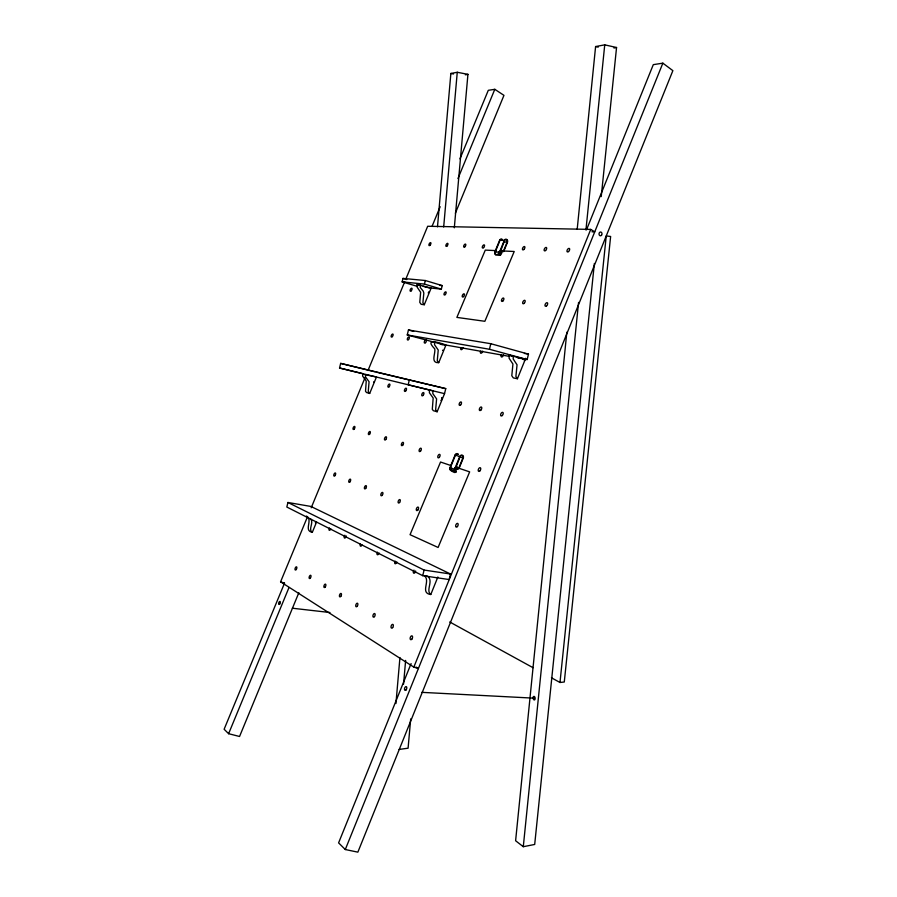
<?xml version="1.0" encoding="UTF-8"?>
<svg xmlns="http://www.w3.org/2000/svg" width="897" height="897" viewBox="0 0 897 897"><rect width="100%" height="100%" fill="white"/><g stroke="black" fill="none" stroke-linecap="round" stroke-linejoin="round"><path stroke-width="1.35" d="M395.936 703.517L399.939 657.523M437.489 226.795L450.855 73.464L457.257 72.276L467.931 74.35L454.308 227.816M403.56 684.108L405.635 660.416M443.679 226.975L457.257 72.276M410.691 718.901L408.09 748.199L399.098 749.432M502.544 251.631L501.771 250.465L500.033 251.351M502.185 251.575L501.389 251.126L500.145 254.95A2.164 1.794 -86.4 0 1 499.472 252.18L504.271 240.43A2.164 1.794 -87.1 0 1 506.67 239.398A2.164 1.794 -87.1 0 1 507.478 242.28L503.643 251.665M566.826 332.182L515.607 840.747L523.287 846.701L534.69 844.458L594.363 263.471M577.208 229.071L595.597 46.554L604.735 44.85L616.553 47.507L601.237 196.589M523.287 846.701L578.576 302.39M585.932 230.002L604.735 44.85M559.986 682.482L606.249 235.945L610.633 236.483L564.28 682L559.986 682.482L551.408 677.773M287.926 502.477L286.827 507.04L422.722 575.672L449.15 579.552L450.507 574.013L310.911 506.446L287.926 502.477L424.09 570.055L450.507 574.013M437.131 411.768L435.628 409.75L436.604 398.918L432.836 393.615L432.859 390.812L339.548 368.005L340.658 363.386L445.753 388.636L444.542 393.648L437.131 411.768L433.363 410.691L432.298 409.301L433.173 398.044L429.405 392.763L429.439 389.971M417.453 286.401L402.136 281.871L402.977 278.418L425.29 280.514L442.21 285.594L441.358 289.126L428.004 287.735M509.418 356.389L442.58 344.448L407.249 334.951L408.449 329.984L490.805 343.719L528.479 354.124L527.156 359.551L517.603 357.847M402.136 281.871L424.427 284.091L425.29 280.514M409.391 379.678L408.146 384.791L444.542 393.648M422.722 575.672L424.09 570.055M407.249 334.951L489.448 349.258L490.805 343.719M500.492 254.423L498.183 254.3M501.636 253.447L501.86 251.956M456.618 469.568L456.965 467.685L457.358 468.638M458.333 469.209L462.908 457.941A1.828 1.536 -72.1 0 0 462.19 455.642A1.828 1.536 -72.1 0 0 460.105 456.708L455.586 468.256A2.018 1.693 -71.4 0 0 456.057 468.268C456.528 465.689 459.477 468.963 456.999 468.481M456.214 468.144L455.452 467.808M517.423 378.747L525.328 359.226L509.16 355.212L509.092 358.228L512.927 364.036L511.795 375.697L513.319 377.906L517.423 378.747L515.898 376.527L517.042 364.799L513.196 358.979L513.263 355.93M426.053 575.582C435.18 579.193 424.965 590.271 430.784 594.52L437.871 576.995M411.095 663.589L338.595 842.877L345.289 849.526L357.858 852.15L672.873 70.65L662.861 63.16L653.296 64.651L586.571 229.654M416.017 667.065L418.372 668.557L413.831 667.121L590.742 229.397L594.733 231.841L591.942 231.785M345.289 849.526L662.861 63.16M457.033 468.772C453.523 470.286 458.468 475.376 450.63 470.398A2.265 1.906 -71.1 0 1 449.958 467.651L455.082 455.037A2.265 1.906 -72.1 0 1 458.389 454.308M450.877 466.406L455.429 455.194A1.816 1.525 -72.1 0 1 457.75 454.274M450.63 470.398L451.034 469.58L451.808 469.837M455.272 472.001A2.276 1.917 -71.1 0 1 454.6 469.243L459.757 456.551A2.276 1.917 -72.1 0 1 462.37 455.216A2.276 1.917 -72.1 0 1 463.256 458.098L459.141 468.234M500.986 254.344L500.504 255.163M503.363 251.373L507.153 242.1A1.727 1.435 -87.1 0 0 506.513 239.791A1.727 1.435 -87.1 0 0 504.596 240.62L500.448 251.373A1.917 1.592 -86.7 0 0 500.806 251.384M434.585 341.992L434.552 344.74L438.229 350.043L437.276 360.65L438.734 362.668L445.955 345.053C437.456 341.925 424.371 338.091 434.753 348.877C435.74 353.541 430.19 363.184 438.734 362.668M495.525 254.703L500.335 254.826L495.447 254.67A2.153 1.783 -86.5 0 1 494.852 251.956L499.629 240.261A2.153 1.783 -87.2 0 1 502.668 239.891M495.705 250.835L499.954 240.452A1.716 1.424 -87.2 0 1 502.286 240.015M499.909 253.997A1.301 1.076 -86.4 0 1 500.896 252.192L500.885 251.81A2.343 1.951 -86.7 0 1 500.201 251.754L499.786 252.371A1.727 1.435 -86.4 0 0 499.853 254.03M298.847 592.715L239.555 736.482L228.612 733.701L224.127 729.25L284.551 583.095M455.351 213.217L503.957 95.351L494.808 89.308L488.293 90.317L459.948 158.87M424.281 304.733L431.154 288.072L417.161 284.528L417.139 287.152L420.648 292.287L419.774 302.367L421.164 304.33L424.281 304.733L422.891 302.76L423.833 293.14L423.272 291.2L420.256 287.477L420.278 284.842M362.668 373.645L362.668 376.179L366.245 381.023L365.516 391.26L366.537 392.527L369.676 393.447L376.471 376.998L365.348 374.688L365.494 376.886L369.071 381.741L368.252 391.597L369.676 393.447M413.831 667.121L280.582 581.828L307.503 516.739M311.203 507.792L365.09 377.547M367.983 370.539L404.749 281.692M405.747 279.281L427.678 226.268L590.742 229.397M432.141 226.122L440.169 206.725M228.612 733.701L289.013 587.49M457.93 178.593L494.808 89.308M310.81 519.128C313.984 522.85 307.806 529.69 312.324 532.291L316.574 522.009M450.754 467.124L450.305 467.808A1.816 1.525 -71.1 0 0 450.384 469.512L451.998 469.994M456.057 468.268L455.272 467.999M495.581 251.519L495.166 252.135A1.716 1.435 -86.5 0 0 495.234 253.795M465.352 74.821L467.931 74.35M613.918 47.989L616.553 47.507M456.147 471.329L455.743 472.203A2.276 1.917 -71.1 0 0 456.068 472.248M499.629 240.261L504.271 240.43M503.666 241.966L507.153 242.1M500.571 250.487L502.118 250.555M496.31 250.633L485.288 250.106L456.876 317.403L484.862 321.294L514.216 251.496L500.448 250.835M500.201 251.182L500.975 251.216M499.337 251.732L501.434 251.822M498.833 251.81L499.988 251.866M494.852 251.956L499.472 252.18M500.178 252.506L501.333 252.562M421.814 692.349L534.152 698.169M497.095 254.277L500.56 254.456M439.552 285.324L442.21 285.594M292.377 608.222L329.95 612.516M524.386 353.418L528.479 354.124M450.855 73.464L453.512 73.98M441.481 344L439.99 343.629L441.571 344M595.597 46.554L598.209 47.137M376.056 372.087L445.753 388.636M519.722 357.925L518.713 357.634L519.868 357.892M339.548 368.005L363.128 373.757M340.658 363.386L374.711 371.762M426.254 286.849C428.463 287.567 424.292 286.322 426.243 286.984M408.449 329.984L413.685 331.397M489.448 349.258L527.156 359.551M509.16 355.212L513.174 356.3M417.161 284.528L420.783 285.594M423.182 286.311L426.804 287.388M424.427 284.091L441.358 289.126M402.977 278.418L406.801 279.55M455.082 455.037L459.757 456.551M459.399 456.808L462.908 457.941M455.911 466.732L457.47 467.259M451.124 465.61L440.539 462.022L410.052 534.69L438.095 547.473L469.647 471.878L456.416 467.404M280.582 581.828L284.528 583.162M454.891 468.021L456.775 468.694M455.598 468.492L456.842 468.918M455.396 468.985L456.64 469.423M455.575 469.266L456.349 469.535M449.958 467.651L454.6 469.243M453.355 470.376L454.129 470.645M454.902 470.903L455.687 471.172M453.4 470.633L454.566 471.037M450.911 470.275L455.553 471.878M312.324 532.291C303.197 530.777 313.389 519.733 306.404 516.055M430.784 594.52C419.46 593.052 431.222 580.437 424.102 575.582M449.722 621.969L533.031 667.693M450.451 469.467A1.357 1.144 -71.1 0 1 450.743 467.954M428.744 291.85A1.592 0.751 -62.8 0 1 428.205 292.949M441.918 397.629A1.716 0.875 -64.8 0 1 441.784 398.055M442.838 350.133A1.671 0.83 -63.7 0 1 442.569 350.424M525.507 358.307A1.973 1.088 -62.6 0 1 524.274 360.706M522.996 359.192A1.973 1.088 -62.6 0 1 523.186 358.722M373.903 381.707A1.659 0.774 -65.2 0 1 373.623 382.29M444.116 344.605A1.783 0.886 -63.6 0 1 443.993 344.93M442.109 344.93A1.783 0.886 -63.6 0 1 442.344 344.291M442.232 397.775A1.828 0.931 -64.9 0 1 440.887 400.421M330.78 528.737A1.716 0.819 -68.9 0 1 329.255 530.262A1.716 0.819 -68.9 0 1 329.401 527.918M346.197 535.913A1.76 0.852 -69 0 1 345.177 537.886A1.76 0.852 -69 0 1 344.19 537.393A1.76 0.852 -69 0 1 344.863 535.24M396.844 561.914A1.906 0.998 -69.6 0 1 395.072 563.697A1.906 0.998 -69.6 0 1 395.117 561.051M379.061 552.956A1.85 0.942 -69.4 0 1 377.368 554.705A1.85 0.942 -69.4 0 1 377.424 552.137M362.029 544.894A1.805 0.897 -69.2 0 1 360.538 546.15A1.805 0.897 -69.2 0 1 360.415 544.075M315.598 522.491A1.682 0.774 -68.7 0 1 315.296 522.783M415.647 570.997A1.951 1.054 -69.8 0 1 413.752 573.183A1.951 1.054 -69.8 0 1 413.966 570.144M462.975 347.632A1.828 0.931 -63.4 0 1 461.271 349.695A1.828 0.931 -63.4 0 1 461.024 347.621M482.721 351.142A1.872 0.975 -63.2 0 1 480.96 353.261A1.872 0.975 -63.2 0 1 480.669 351.131M503.542 354.741A1.917 1.032 -62.9 0 1 501.692 357.017A1.917 1.032 -62.9 0 1 501.423 354.707M495.301 253.75A1.289 1.076 -86.5 0 1 495.57 252.326M456.338 468.862L456.225 469.064A1.368 1.155 -71.1 0 0 455.093 471.06A1.828 1.536 -71.1 0 1 454.947 469.389L455.328 468.705A2.478 2.074 -71.4 0 0 456.147 468.694L456.338 468.862M354.225 429.001A1.659 0.774 -66.4 0 0 354.651 426.434A1.659 0.774 -66.4 0 0 353.026 428.407A1.659 0.774 -66.4 0 0 354.225 429.001M502.309 415.49A1.973 1.099 -64.4 0 0 502.78 412.396A1.973 1.099 -64.4 0 0 500.627 414.616A1.973 1.099 -64.4 0 0 502.309 415.49M480.927 410.052A1.929 1.032 -64.6 0 0 481.397 407.047A1.929 1.032 -64.6 0 0 479.334 409.211A1.929 1.032 -64.6 0 0 480.927 410.052M460.654 404.906A1.872 0.987 -64.7 0 0 461.136 401.979A1.872 0.987 -64.7 0 0 459.152 404.099A1.872 0.987 -64.7 0 0 460.654 404.906M369.631 434.126A1.704 0.807 -66.4 0 0 370.046 431.491A1.704 0.807 -66.4 0 0 368.375 433.509A1.704 0.807 -66.4 0 0 369.631 434.126M385.788 439.508A1.738 0.852 -66.4 0 0 386.192 436.794A1.738 0.852 -66.4 0 0 384.465 438.857A1.738 0.852 -66.4 0 0 385.788 439.508M405.724 390.935A1.738 0.841 -65.1 0 0 406.218 388.233A1.738 0.841 -65.1 0 0 404.435 390.217A1.738 0.841 -65.1 0 0 405.724 390.935M457.425 526.539A1.996 1.11 -68.2 0 0 457.661 523.411A1.996 1.11 -68.2 0 0 455.654 525.81A1.996 1.11 -68.2 0 0 457.425 526.539M408.527 339.571A1.693 0.796 -64 0 0 409.133 336.947A1.693 0.796 -64 0 0 407.361 338.808A1.693 0.796 -64 0 0 408.527 339.571M402.753 445.147A1.783 0.897 -66.4 0 0 403.145 442.367A1.783 0.897 -66.4 0 0 401.351 444.475A1.783 0.897 -66.4 0 0 402.753 445.147M430.055 245.206A1.659 0.751 -61.9 0 0 430.728 242.672A1.659 0.751 -61.9 0 0 428.968 244.477A1.659 0.751 -61.9 0 0 430.055 245.206M425.537 342.643A1.738 0.841 -63.8 0 0 426.131 339.941A1.738 0.841 -63.8 0 0 424.303 341.847A1.738 0.841 -63.8 0 0 425.537 342.643M420.57 451.079A1.828 0.942 -66.4 0 0 420.962 448.22A1.828 0.942 -66.4 0 0 419.101 450.384A1.828 0.942 -66.4 0 0 420.57 451.079M439.328 457.324A1.884 0.987 -66.3 0 0 439.698 454.387A1.884 0.987 -66.3 0 0 437.781 456.595A1.884 0.987 -66.3 0 0 439.328 457.324M382.257 495.222A1.794 0.897 -67.8 0 0 382.559 492.431A1.794 0.897 -67.8 0 0 380.821 494.628A1.794 0.897 -67.8 0 0 382.257 495.222M365.752 488.349A1.749 0.852 -67.7 0 0 366.066 485.636A1.749 0.852 -67.7 0 0 364.384 487.777A1.749 0.852 -67.7 0 0 365.752 488.349M417.867 510.057A1.884 0.998 -68 0 0 418.148 507.108A1.884 0.998 -68 0 0 416.275 509.406A1.884 0.998 -68 0 0 417.867 510.057M399.602 502.455A1.839 0.942 -67.9 0 0 399.894 499.584A1.839 0.942 -67.9 0 0 398.1 501.827A1.839 0.942 -67.9 0 0 399.602 502.455M423.126 395.364A1.783 0.886 -65 0 0 423.619 392.594A1.783 0.886 -65 0 0 421.769 394.613A1.783 0.886 -65 0 0 423.126 395.364M447.065 245.969A1.693 0.785 -61.6 0 0 447.738 243.379A1.693 0.785 -61.6 0 0 445.921 245.229A1.693 0.785 -61.6 0 0 447.065 245.969M334.962 475.623A1.671 0.774 -67.6 0 0 335.411 472.999A1.671 0.774 -67.6 0 0 333.796 474.939A1.671 0.774 -67.6 0 0 334.962 475.623M325.252 586.941A1.783 0.852 -70.3 0 0 325.499 584.149A1.783 0.852 -70.3 0 0 323.884 586.346A1.783 0.852 -70.3 0 0 325.252 586.941M296.257 569.472A1.693 0.774 -69.9 0 0 296.526 566.837A1.693 0.774 -69.9 0 0 295.012 568.945A1.693 0.774 -69.9 0 0 296.257 569.472M310.407 577.993A1.738 0.819 -70.1 0 0 310.665 575.28A1.738 0.819 -70.1 0 0 309.106 577.444A1.738 0.819 -70.1 0 0 310.407 577.993M340.838 596.326A1.828 0.897 -70.5 0 0 341.073 593.455A1.828 0.897 -70.5 0 0 339.414 595.709A1.828 0.897 -70.5 0 0 340.838 596.326M357.23 606.204A1.872 0.942 -70.8 0 0 357.455 603.244A1.872 0.942 -70.8 0 0 355.728 605.542A1.872 0.942 -70.8 0 0 357.23 606.204M374.486 616.598A1.917 0.998 -71.1 0 0 374.688 613.548A1.917 0.998 -71.1 0 0 372.905 615.903A1.917 0.998 -71.1 0 0 374.486 616.598M411.88 639.124A2.029 1.11 -71.8 0 0 412.048 635.872A2.029 1.11 -71.8 0 0 410.131 638.328A2.029 1.11 -71.8 0 0 411.88 639.124M392.673 627.552A1.973 1.043 -71.5 0 0 392.864 624.402A1.973 1.043 -71.5 0 0 391.014 626.812A1.973 1.043 -71.5 0 0 392.673 627.552M350.021 481.79A1.704 0.819 -67.6 0 0 350.346 479.155A1.704 0.819 -67.6 0 0 348.72 481.252A1.704 0.819 -67.6 0 0 350.021 481.79M479.94 470.847A1.985 1.099 -66.3 0 0 480.287 467.729A1.985 1.099 -66.3 0 0 478.213 470.039A1.985 1.099 -66.3 0 0 479.94 470.847M464.893 246.776A1.738 0.83 -61.3 0 0 465.577 244.13A1.738 0.83 -61.3 0 0 463.693 246.013A1.738 0.83 -61.3 0 0 464.893 246.776M392.381 336.577A1.659 0.762 -64.1 0 0 392.864 334.054A1.659 0.762 -64.1 0 0 391.182 335.994A1.659 0.762 -64.1 0 0 392.381 336.577M411.263 290.774A1.659 0.762 -63 0 0 411.846 288.24A1.659 0.762 -63 0 0 410.12 290.112A1.659 0.762 -63 0 0 411.263 290.774M445.304 294.541A1.738 0.83 -62.5 0 0 445.887 291.884A1.738 0.83 -62.5 0 0 444.037 293.846A1.738 0.83 -62.5 0 0 445.304 294.541M389.141 386.719A1.693 0.807 -65.2 0 0 389.646 384.084A1.693 0.807 -65.2 0 0 387.919 386.024A1.693 0.807 -65.2 0 0 389.141 386.719M463.581 296.559A1.783 0.875 -62.3 0 0 464.164 293.846A1.783 0.875 -62.3 0 0 462.247 295.842A1.783 0.875 -62.3 0 0 463.581 296.559M502.903 301A1.872 0.964 -61.7 0 0 503.609 298.096A1.872 0.964 -61.7 0 0 501.513 300.058A1.872 0.964 -61.7 0 0 502.903 301M524.173 303.354A1.929 1.02 -61.3 0 0 524.88 300.372A1.929 1.02 -61.3 0 0 522.704 302.379A1.929 1.02 -61.3 0 0 524.173 303.354M546.609 305.843A1.973 1.076 -60.9 0 0 547.316 302.771A1.973 1.076 -60.9 0 0 545.04 304.834A1.973 1.076 -60.9 0 0 546.609 305.843M523.915 249.444A1.884 0.953 -60.2 0 0 524.61 246.585A1.884 0.953 -60.2 0 0 522.491 248.604A1.884 0.953 -60.2 0 0 523.915 249.444M545.589 250.498A1.929 1.009 -59.8 0 0 546.43 247.527A1.929 1.009 -59.8 0 0 544.187 249.456A1.929 1.009 -59.8 0 0 545.589 250.498M568.541 251.541A1.985 1.054 -59.3 0 0 569.371 248.48A1.985 1.054 -59.3 0 0 567.05 250.465A1.985 1.054 -59.3 0 0 568.541 251.541M483.606 247.617A1.783 0.863 -61 0 0 484.29 244.903A1.783 0.863 -61 0 0 482.328 246.832A1.783 0.863 -61 0 0 483.606 247.617M533.233 697.171A1.794 0.987 82.6 0 0 534.242 699.952A1.794 0.987 82.6 0 0 534.971 697.395A1.794 0.987 82.6 0 0 533.233 697.171M601.506 235.249A1.884 1.48 -86 0 0 600.968 232.088A1.884 1.48 -86 0 0 599.061 234.352A1.884 1.48 -86 0 0 601.506 235.249M406.083 689.916A1.951 1.065 -73.4 0 0 406.375 686.71A1.951 1.065 -73.4 0 0 404.502 688.851A1.951 1.065 -73.4 0 0 406.083 689.916M279.707 604.04A1.592 0.718 -70.7 0 0 280.077 601.483A1.592 0.718 -70.7 0 0 278.642 603.322A1.592 0.718 -70.7 0 0 279.707 604.04"/></g></svg>
